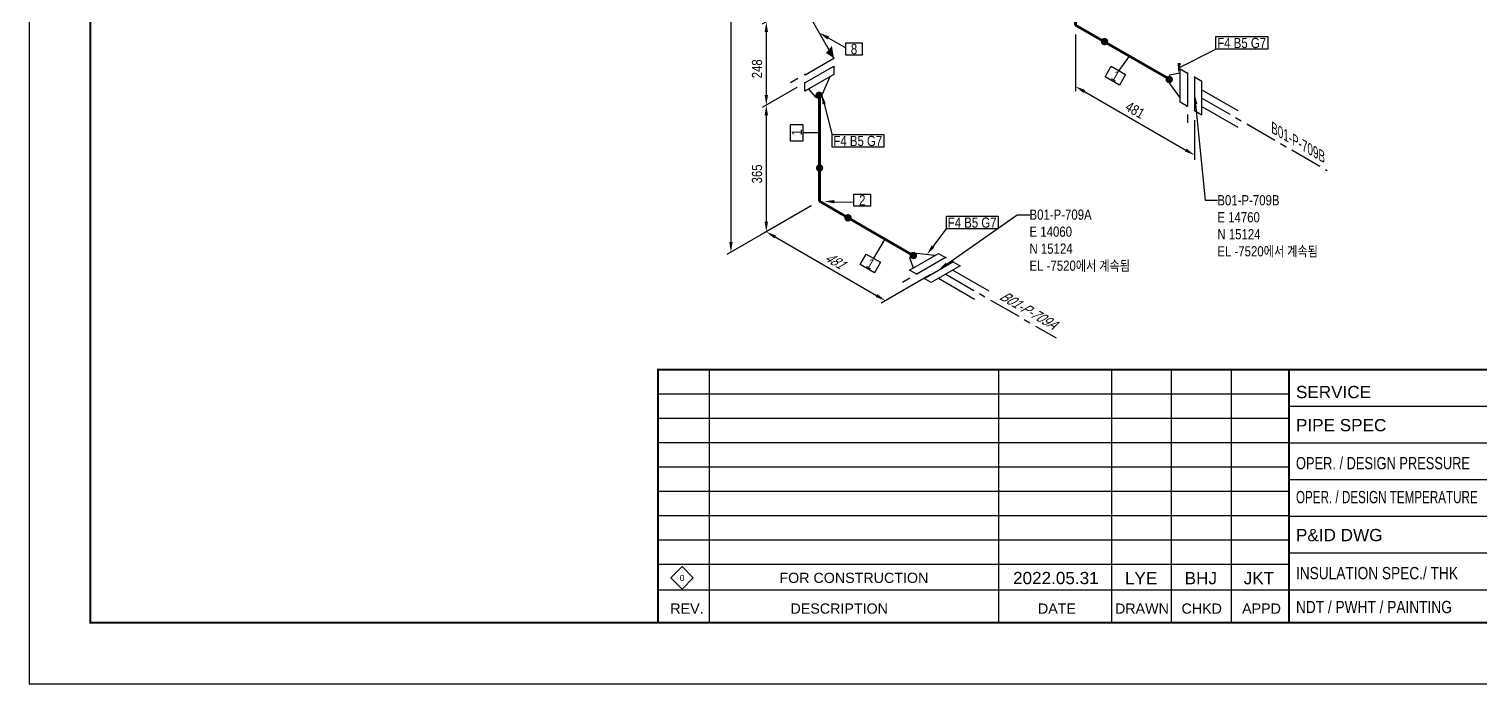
# Model space of a CAD drawing. Header units: millimetres. Extents: x 0 to 594, y 0 to 420.
# Drawn here: x 0 to 355.3, y 0 to 160.4 of the extents above; entities that cross this region are included whole.
import ezdxf
from ezdxf import colors
from ezdxf.entities.mleader import LeaderData, LeaderLine
from ezdxf.enums import TextEntityAlignment as Align
from ezdxf.math import Vec2, Vec3

# ---------------------------------------------------------------- set-up
doc = ezdxf.new("R2010")
doc.units = ezdxf.units.MM
doc.header["$LTSCALE"] = 0.25
doc.linetypes.add('CENTER', pattern=[50.8, 31.75, -6.35, 6.35, -6.35])
doc.linetypes.add('DASHED2', pattern=[9.525, 6.35, -3.175])
for name, color, linetype in [('TITLE', 7, 'Continuous'), ('기기', 6, 'Continuous'), ('밸브', 4, 'Continuous'), ('연속', 7, 'DASHED2'), ('열 추적 선', 7, 'CENTER'), ('용접', 1, 'Continuous'), ('주석', 7, 'Continuous'), ('치수', 1, 'Continuous')]:
    doc.layers.add(name, color=color, linetype=linetype)
doc.layers.add('파이프', color=3, linetype='Continuous', lineweight=70)
doc.styles.add('AdskIsoAnnotation', font='arial.ttf', dxfattribs={"width": 0.8, "height": 1})
doc.styles.add('AdskIsoMetric', font='arial.ttf', dxfattribs={"width": 0.8, "height": 2.5})
doc.styles.add('AdskIsoMetric-30', font='arial.ttf', dxfattribs={"width": 0.8, "height": 2.5})
doc.styles.add('AdskIsoMetric30', font='arial.ttf', dxfattribs={"width": 0.8, "oblique": 30, "height": 2.5})
doc.styles.add('FF1', font='arial.ttf')
doc.styles.add('RomanS', font='arial.ttf')
doc.styles.get("Standard").update_dxf_attribs({"font": 'arial.ttf'})
doc.dimstyles.new('AdskIsoMetric', dxfattribs={"dimtxt": 2.5, "dimasz": 2.5, "dimexe": 1, "dimexo": 2, "dimgap": 0.8, "dimtad": 1, "dimdec": 0, "dimrnd": 1, "dimzin": 0, "dimdsep": 46, "dimtxsty": 'AdskIsoMetric', "dimcen": 0, "dimclrt": 7, "dimadec": 0, "dimazin": 0, "dimtfac": 1, "dimtdec": 0, "dimtmove": 1, "dimatfit": 3, "dimfxl": 0, "dimfrac": 2, "dimtolj": 1, "dimtzin": 0, "dimarcsym": 0})

# ---------------------------------------------------------------- blocks, each defined once
blk = doc.blocks.new('플랜지WN-1-IsoRight')
at = {"color": 0, "linetype": 'ByBlock', "lineweight": -2, "extrusion": (0.707107, 0.408248, -0.57735)}
for p, q in [((0.022, 0.191), (0.11, 0.14)), ((0.022, -0.217), (0.022, 0.191)), ((0.022, 0.14), (-0.11, 0.115)), ((-0.11, 0.115), (-0.11, 0.013)), ((-0.11, 0.013), (0.022, -0.166)), ((0.11, 0.14), (0.11, -0.268)), ((0.11, -0.268), (0.022, -0.217))]:
    blk.add_line(p, q, dxfattribs=at)
blk = doc.blocks.new('개스킷-1-IsoRight')
at = {"color": 0, "linetype": 'ByBlock', "lineweight": -2, "extrusion": (1, 0, 0)}
for p in [(-0.044, 0.23), (0.044, 0.179), (-0.053, -0.174), (0.044, -0.23)]:
    blk.add_point(p, dxfattribs=at)
blk = doc.blocks.new('화살표된 체크 밸브-1-IsoRight')
h = blk.add_hatch(color=256)
h.paths.add_polyline_path([(-0.234, 0), (-0.215, -0.054), (-0.357, 0)], flags=0)
h.paths.add_polyline_path([(-0.252, 0.054), (-0.234, 0), (-0.357, 0)], flags=0)
at = {"color": 0, "extrusion": (0.707107, 0.408248, -0.57735)}
for p, q in [((-0.357, 0.408), (-0.357, 0)), ((-0.357, 0), (0.35, 0)), ((0.35, 0), (0.35, -0.408))]:
    blk.add_line(p, q, dxfattribs=at)
blk = doc.blocks.new('개스킷-2-IsoLeft')
at = {"color": 0, "linetype": 'ByBlock', "lineweight": -2, "extrusion": (0, 0, -1)}
for p in [(0.133, 0.128), (0.221, 0.077), (-0.23, -0.071), (-0.133, -0.128)]:
    blk.add_point(p, dxfattribs=at)
blk = doc.blocks.new('플랜지WN-2-IsoLeft')
at = {"color": 0, "linetype": 'ByBlock', "lineweight": -2, "extrusion": (0, -0.816497, -0.57735)}
for p, q in [((-0.155, -0.115), (0.199, 0.089)), ((-0.066, 0.089), (-0.155, 0.038)), ((-0.155, 0.038), (-0.11, -0.089)), ((0.155, 0.064), (-0.066, 0.089)), ((0.287, 0.038), (-0.066, -0.166)), ((0.199, 0.089), (0.287, 0.038)), ((-0.066, -0.166), (-0.155, -0.115))]:
    blk.add_line(p, q, dxfattribs=at)
blk = doc.blocks.new('*D38')
at = {"layer": 'Defpoints', "color": 0}
for p in [(256.26, 161.36), (285.43, 140.44), (285.43, 129.52)]:
    blk.add_point(p, dxfattribs=at)
at = {"layer": '치수', "color": 0, "lineweight": -2}
for p, q in [((256.26, 159.06), (256.26, 145.21)), ((258.43, 145.11), (283.27, 130.77)), ((285.43, 138.13), (285.43, 128.37))]:
    blk.add_line(p, q, dxfattribs=at)
at = {"layer": '치수', "color": 0}
for points in [[(258.64, 145.48), (258.22, 144.75), (256.26, 146.36)], [(283.48, 131.14), (283.06, 130.41), (285.43, 129.52)]]:
    blk.add_solid(points, dxfattribs=at)
at = {"layer": '치수', "color": 7, "insert": (270.85, 140.56), "char_height": 2.5, "attachment_point": 5, "rotation": 330, "style": 'AdskIsoMetric-30'}
blk.add_mtext('\\A1;481', dxfattribs=at)
blk = doc.blocks.new('개스킷 해치 표식-1-IsoRight')
at = {"linetype": 'ByBlock', "lineweight": -2, "extrusion": (0.707107, 0.408248, -0.57735)}
blk.add_line((0, 0), (0, 0.102), dxfattribs=at)
blk = doc.blocks.new('*D46')
at = {"layer": 'Defpoints', "color": 0}
for p in [(193.54, 118.23), (222.7, 101.39), (209.71, 93.89)]:
    blk.add_point(p, dxfattribs=at)
at = {"layer": '치수', "color": 0, "lineweight": -2}
for p, q in [((191.54, 117.07), (179.55, 110.15)), ((182.71, 109.48), (207.55, 95.14)), ((220.7, 100.23), (208.71, 93.31))]:
    blk.add_line(p, q, dxfattribs=at)
at = {"layer": '치수', "color": 0}
for points in [[(182.92, 109.84), (182.5, 109.12), (180.55, 110.73)], [(207.76, 95.5), (207.34, 94.78), (209.71, 93.89)]]:
    blk.add_solid(points, dxfattribs=at)
at = {"layer": '치수', "color": 7, "insert": (197.18, 103.74), "char_height": 2.5, "attachment_point": 5, "rotation": 330, "style": 'AdskIsoMetric30'}
blk.add_mtext('\\A1;481', dxfattribs=at)
blk = doc.blocks.new('개스킷 해치 표식-2-IsoLeft')
at = {"linetype": 'ByBlock', "lineweight": -2, "extrusion": (0, -0.816497, -0.57735)}
blk.add_line((0, 0), (0.088, 0.051), dxfattribs=at)
blk = doc.blocks.new('*D52')
at = {"layer": 'Defpoints', "color": 0}
for p in [(190, 167.64), (190, 147.22), (180.55, 141.76)]:
    blk.add_point(p, dxfattribs=at)
at = {"layer": '치수', "color": 0, "lineweight": -2}
for p, q in [((188, 166.49), (179.55, 161.6)), ((180.55, 159.68), (180.55, 144.26)), ((188, 146.06), (179.55, 141.18))]:
    blk.add_line(p, q, dxfattribs=at)
at = {"layer": '치수', "color": 0}
for points in [[(180.13, 159.68), (180.96, 159.68), (180.55, 162.18)], [(180.13, 144.26), (180.96, 144.26), (180.55, 141.76)]]:
    blk.add_solid(points, dxfattribs=at)
at = {"layer": '치수', "color": 7, "insert": (178.28, 150.66), "char_height": 2.5, "attachment_point": 5, "rotation": 90, "style": 'AdskIsoMetric-30'}
blk.add_mtext('\\A1;248', dxfattribs=at)
blk = doc.blocks.new('*D53')
at = {"layer": 'Defpoints', "color": 0}
for p in [(190, 147.22), (193.54, 118.23), (180.55, 110.73)]:
    blk.add_point(p, dxfattribs=at)
at = {"layer": '치수', "color": 0, "lineweight": -2}
for p, q in [((188, 146.06), (179.55, 141.18)), ((180.55, 139.26), (180.55, 113.23)), ((191.54, 117.07), (179.55, 110.15))]:
    blk.add_line(p, q, dxfattribs=at)
at = {"layer": '치수', "color": 0}
for points in [[(180.13, 139.26), (180.96, 139.26), (180.55, 141.76)], [(180.13, 113.23), (180.96, 113.23), (180.55, 110.73)]]:
    blk.add_solid(points, dxfattribs=at)
at = {"layer": '치수', "color": 7, "insert": (178.28, 124.93), "char_height": 2.5, "attachment_point": 5, "rotation": 90, "style": 'AdskIsoMetric-30'}
blk.add_mtext('\\A1;365', dxfattribs=at)
blk = doc.blocks.new('*D54')
at = {"layer": 'Defpoints', "color": 0}
for p in [(193.54, 249.09), (193.54, 118.23), (171.88, 105.73)]:
    blk.add_point(p, dxfattribs=at)
at = {"layer": '치수', "color": 0, "lineweight": -2}
for p, q in [((191.54, 247.94), (170.88, 236.02)), ((171.88, 234.09), (171.88, 108.23)), ((191.54, 117.07), (170.88, 105.15))]:
    blk.add_line(p, q, dxfattribs=at)
at = {"layer": '치수', "color": 0}
for points in [[(171.47, 234.09), (172.3, 234.09), (171.88, 236.59)], [(171.47, 108.23), (172.3, 108.23), (171.88, 105.73)]]:
    blk.add_solid(points, dxfattribs=at)
at = {"layer": '치수', "color": 7, "insert": (169.62, 169.85), "char_height": 2.5, "attachment_point": 5, "rotation": 90, "style": 'AdskIsoMetric-30'}
blk.add_mtext('\\A1;1219', dxfattribs=at)
blk = doc.blocks.new('엘보우-1-Iso2DSkew180')
at = {"color": 0, "linetype": 'ByBlock', "lineweight": -2, "extrusion": (-0.707107, -0.408248, 0.57735)}
for p, q in [((0, 8.16), (0, 0)), ((0, 0), (7.07, -4.08)), ((0, 0), (0, 0))]:
    blk.add_line(p, q, dxfattribs=at)
blk = doc.blocks.new('엘보우-2-Iso2DSkew180')
at = {"color": 0, "linetype": 'ByBlock', "lineweight": -2, "extrusion": (-0.707107, -0.408248, 0.57735)}
for p, q in [((0, 8.16), (0, 0)), ((0, 0), (7.07, -4.08)), ((0, 0), (0, 0))]:
    blk.add_line(p, q, dxfattribs=at)
blk = doc.blocks.new('Buttweld')
at = {"lineweight": -2}
blk.add_hatch(color=0, dxfattribs=at).paths.add_polyline_path([(0.044, -0.003), (0.043, 0.005), (0.041, 0.013), (0.038, 0.02), (0.033, 0.026), (0.028, 0.032), (0.021, 0.037), (0.014, 0.04), (0.007, 0.042), (-0.001, 0.043), (-0.009, 0.042), (-0.017, 0.04), (-0.024, 0.037), (-0.03, 0.032), (-0.036, 0.026), (-0.04, 0.02), (-0.044, 0.013), (-0.046, 0.005), (-0.047, -0.003), (-0.046, -0.01), (-0.044, -0.018), (-0.04, -0.025), (-0.036, -0.032), (-0.03, -0.037), (-0.024, -0.042), (-0.017, -0.045), (-0.009, -0.047), (-0.001, -0.048), (0.007, -0.047), (0.014, -0.045), (0.021, -0.042), (0.028, -0.037), (0.033, -0.032), (0.038, -0.025), (0.041, -0.018), (0.043, -0.01)], is_closed=False, flags=0)
blk = doc.blocks.new('AnnoRect')
at = {"color": 0, "linetype": 'ByBlock', "lineweight": -2}
blk.add_wipeout([(-0.81, -0.6), (-0.81, 0.6), (0.81, 0.6), (0.81, -0.6)], dxfattribs=at)
blk.add_lwpolyline([(-0.81, -0.6), (-0.81, 0.6), (0.81, 0.6), (0.81, -0.6)], close=True, dxfattribs=at)
at = {"color": 0, "linetype": 'ByBlock', "lineweight": -2, "style": 'AdskIsoAnnotation', "width": 0.8}
blk.add_attdef('XX', text='', height=1, dxfattribs=at).set_placement((0, 0), align=Align.MIDDLE_CENTER)
blk = doc.blocks.new('끝 장비-1-IsoLeft')
at = {"color": 0, "linetype": 'ByBlock', "lineweight": -2, "extrusion": (0, 0.816497, 0.57735)}
for p, q in [((0, 0.102), (-0.442, 0.357)), ((-0.177, 0), (-0.619, 0.255)), ((-0.265, -0.051), (0.088, 0.153)), ((0.177, 0.102), (-0.177, -0.102)), ((0.088, 0.153), (0.177, 0.102)), ((-0.177, -0.102), (-0.265, -0.051))]:
    blk.add_line(p, q, dxfattribs=at)
blk = doc.blocks.new('끝 장비-1-IsoRight')
at = {"color": 0, "linetype": 'ByBlock', "lineweight": -2, "extrusion": (0.707107, 0.408248, -0.57735)}
for p, q in [((-0.088, 0.153), (-0.53, 0.408)), ((-0.088, -0.051), (-0.53, 0.204)), ((0, 0.204), (-0.088, 0.255)), ((-0.088, 0.255), (-0.088, -0.153)), ((0, -0.204), (0, 0.204)), ((-0.088, -0.153), (0, -0.204))]:
    blk.add_line(p, q, dxfattribs=at)

msp = doc.modelspace()

# ---------------------------------------------------------------- linework, layer by layer
at = {"linetype": 'ByBlock', "lineweight": -2}
for p, q in [((166.559, 77), (166.559, 15.069)), ((237.417, 77), (237.417, 15.069)), ((265.082, 77), (265.082, 15.069)), ((279.721, 77), (279.721, 15.069)), ((294.361, 77), (294.361, 15.069))]:
    msp.add_line(p, q, dxfattribs=at)
for p, q in [((308.576, 71), (154, 71)), ((415, 68), (308.576, 68)), ((308.576, 65), (154, 65)), ((308.576, 59.076), (154, 59.076)), ((415, 59), (308.576, 59)), ((308.576, 53.076), (154, 53.076)), ((415, 50), (308.576, 50)), ((308.576, 47.152), (154, 47.152)), ((308.576, 41.152), (154, 41.152)), ((415, 41), (308.576, 41)), ((308.576, 35.228), (154, 35.228)), ((415, 32), (308.576, 32)), ((308.576, 29.228), (154, 29.228)), ((308.576, 23), (154, 23)), ((415, 23), (308.576, 23))]:
    msp.add_line(p, q)
at = {"linetype": 'ByBlock', "lineweight": -2, "const_width": 0.5}
for points in [[(415, 77), (154, 77), (154, 15)], [(308.576, 77), (308.576, 15.133)]]:
    msp.add_lwpolyline(points, dxfattribs=at)
at = {"layer": 'TITLE', "color": 7, "linetype": 'Continuous'}
msp.add_lwpolyline([(159.903, 23.261), (162.64, 25.999), (159.903, 28.737), (157.165, 25.999)], close=True, dxfattribs=at)
at = {"layer": '열 추적 선', "color": 1}
for p, q in [((287.201, 143.504), (317.895, 125.782)), ((224.471, 100.367), (251.528, 84.746))]:
    msp.add_line(p, q, dxfattribs=at)
at = {"layer": '파이프'}
for points in [[(263.336, 157.282), (279.246, 148.096)], [(193.535, 144.155), (193.535, 126.393)], [(200.607, 114.146), (216.516, 104.96)]]:
    msp.add_lwpolyline(points, dxfattribs=at)

# ---------------------------------------------------------------- block references
at = {"layer": '밸브', "xscale": 20, "yscale": 20, "zscale": 20}
for name, p, rotation in [('화살표된 체크 밸브-1-IsoRight', (193.535, 159.47), 120.0000000000677), ('개스킷-1-IsoRight', (193.535, 150.279), 120.0000000001083), ('플랜지WN-1-IsoRight', (193.535, 146.707), 120.0000000000722)]:
    msp.add_blockref(name, p, dxfattribs=dict(at, rotation=rotation))
for name, p in [('플랜지WN-1-IsoRight', (281.456, 146.821)), ('개스킷-1-IsoRight', (284.549, 145.035)), ('플랜지WN-2-IsoLeft', (218.726, 103.684)), ('개스킷-2-IsoLeft', (221.82, 101.898))]:
    msp.add_blockref(name, p, dxfattribs=at)
at = {"layer": '연속'}
for name, p, xscale, yscale, zscale, rotation in [('끝 장비-1-IsoLeft', (285.433, 144.524), -19.99999999999999, 19.99999999999999, 19.99999999999999, 299.9999999999868), ('끝 장비-1-IsoRight', (222.704, 101.388), -20, 20, 20, 299.9999999998011)]:
    msp.add_blockref(name, p, dxfattribs=dict(at, xscale=xscale, yscale=yscale, zscale=zscale, rotation=rotation))
at = {"layer": '용접', "xscale": 20, "yscale": 20, "zscale": 20}
for p, rotation in [((263.336, 157.282), 180), ((193.535, 144.155), 270.0000000001974), ((193.535, 126.393), 90.00000000035189), ((200.607, 114.146), 270.0000000002282), ((216.516, 104.96), 90.00000000024293)]:
    msp.add_blockref('Buttweld', p, dxfattribs=dict(at, rotation=rotation))
msp.add_blockref('Buttweld', (279.246, 148.096), dxfattribs=at)
at = {"layer": '치수', "xscale": 20, "yscale": 20, "zscale": 20}
for name, p, rotation in [('개스킷 해치 표식-1-IsoRight', (188.268, 148.258), 120.000000000073), ('개스킷 해치 표식-1-IsoRight', (283.665, 139.462), 179.9999999999584), ('개스킷 해치 표식-2-IsoLeft', (215.668, 99.367), 179.9999999998338)]:
    msp.add_blockref(name, p, dxfattribs=dict(at, rotation=rotation))
at = {"layer": '파이프'}
for name, p in [('엘보우-2-Iso2DSkew180', (256.265, 161.364)), ('엘보우-1-Iso2DSkew180', (193.535, 118.228))]:
    msp.add_blockref(name, p, dxfattribs=at)

# ---------------------------------------------------------------- texts
at = {"color": 7, "linetype": 'ByBlock', "lineweight": -2, "style": 'RomanS'}
for s, p in [('SERVICE', (310.25, 70.006)), ('PIPE SPEC', (310.25, 61.898)), ('P&ID DWG ', (310.25, 34.973))]:
    msp.add_text(s, height=3, dxfattribs=at).set_placement(p)
for s, width, p in [('OPER. / DESIGN PRESSURE', 0.75, (310.25, 52.589)), ('OPER. / DESIGN TEMPERATURE', 0.68, (310.25, 44.281)), ('INSULATION SPEC./ THK', 0.8, (310.25, 25.664)), ('NDT / PWHT / PAINTING', 0.8, (310.25, 17.356))]:
    msp.add_text(s, height=3, dxfattribs=dict(at, width=width)).set_placement(p)
at = {"color": 7, "style": 'AdskIsoMetric'}
msp.add_text('FOR CONSTRUCTION', height=2.5, dxfattribs=at).set_placement((201.988, 26), align=Align.MIDDLE_CENTER)
at = {"color": 7, "linetype": 'ByBlock', "lineweight": -2, "style": 'RomanS'}
for s, p in [('REV.', (161.116, 17.225)), ('DESCRIPTION', (198.401, 17.225)), ('DATE', (251.719, 17.225)), ('DRAWN', (272.53, 17.225)), ('CHKD', (287.17, 17.225)), ('APPD', (301.809, 17.225))]:
    msp.add_text(s, height=2.5, dxfattribs=at).set_placement(p, align=Align.CENTER)
at = {"color": 7}
for tag, p in [('2022.05.31', (251.451, 24.452)), ('LYE', (272.32, 24.424)), ('BHJ', (286.959, 24.424)), ('JKT', (301.175, 24.424))]:
    msp.add_attdef(tag, text='', height=3, dxfattribs=at).set_placement(p, align=Align.CENTER)
at = {"layer": 'TITLE', "color": 7, "linetype": 'Continuous', "style": 'FF1'}
msp.add_text('0', height=1.495, dxfattribs=at).set_placement((159.354, 25.222))
at = {"layer": '기기', "style": 'AdskIsoMetric-30', "oblique": 330, "width": 0.8}
msp.add_text('B01-P-709B', height=2.5, rotation=330, dxfattribs=at).set_placement((304.18, 135.051))
at = {"layer": '기기', "insert": (244.613, 91.629), "char_height": 2.5, "attachment_point": 5, "rotation": 330, "style": 'AdskIsoMetric30'}
msp.add_mtext('\\A1;B01-P-709A', dxfattribs=at)
at = {"layer": '주석', "char_height": 2.5, "attachment_point": 7, "style": 'AdskIsoAnnotation'}
for s, insert in [('\\PB01-P-709B\\PE 14760\\PN 15124\\PEL -7520{\\fGulim|b0|i0|c129|p50;에서 계속됨}', (291, 104.462)), ('\\PB01-P-709A\\PE 14060\\PN 15124\\PEL -7520{\\fGulim|b0|i0|c129|p50;에서 계속됨}', (245, 100.932))]:
    msp.add_mtext(s, dxfattribs=dict(at, insert=insert))

# ---------------------------------------------------------------- dimensions: what is measured, and where the dimension line sits
at = {"layer": '치수'}
for base, p1, p2, angle, text, override, picture, middle in [((171.885, 105.728), (193.535, 249.092), (193.535, 118.228), 270, '1219', {"dimtad": 0, "dimlfac": 9.31639, "dimtxsty": 'AdskIsoMetric-30', "dimse1": 0, "dimse2": 0, "dimsd1": 0, "dimsd2": 0, "dimtmove": 1}, '*D54', (169.619, 169.852)), ((180.545, 141.758), (190, 167.64), (190, 147.217), 270, '248', {"dimtad": 0, "dimlfac": 12.125977, "dimtxsty": 'AdskIsoMetric-30', "dimse1": 0, "dimse2": 0, "dimsd1": 0, "dimsd2": 0, "dimtmove": 1}, '*D52', (178.278, 150.661)), ((285.433, 129.524), (256.265, 161.364), (285.433, 140.442), 330, '481', {"dimtad": 0, "dimlfac": 13.476169, "dimtxsty": 'AdskIsoMetric-30', "dimse1": 0, "dimse2": 0, "dimsd1": 0, "dimsd2": 0, "dimtmove": 1}, '*D38', (270.849, 140.562)), ((180.545, 110.728), (190, 147.217), (193.535, 118.228), 270, '365', {"dimtad": 0, "dimlfac": 12.58257, "dimtxsty": 'AdskIsoMetric-30', "dimse1": 0, "dimse2": 0, "dimsd1": 0, "dimsd2": 0, "dimtmove": 1}, '*D53', (178.279, 124.935)), ((209.713, 93.888), (193.535, 118.228), (222.704, 101.388), 330, '481', {"dimtad": 0, "dimlfac": 14.292905, "dimtxsty": 'AdskIsoMetric30', "dimse1": 0, "dimse2": 0, "dimsd1": 0, "dimsd2": 0, "dimtmove": 1}, '*D46', (197.176, 103.744))]:
    dim = msp.add_linear_dim(base=base, p1=p1, p2=p2, angle=angle, text=text, dimstyle='AdskIsoMetric', override=override, dxfattribs=at)
    dim.commit()
    dim.dimension.update_dxf_attribs({"geometry": picture, "text_midpoint": middle, "dimtype": 160})

# ---------------------------------------------------------------- leaders
at = {"layer": '주석'}
ml = msp.add_multileader_mtext('Standard', dxfattribs=at)
ml.set_content('')
ml.set_leader_properties()
ml.build(insert=Vec2(0, 0))
ml.multileader.update_dxf_attribs({"dogleg_length": 0, "arrow_head_size": 2.5})
ctx = ml.context
ctx.base_point, ctx.arrow_head_size = Vec3(200, 155.8), 2.5
notes = []
notes.append((ctx, [(0, (1, 1, 0), (200, 155.8), (-1, 0), 0, [(0, [(193.535, 159.47)], 0, [])])]))
ctx.mtext, ml.multileader.dxf.content_type = None, 0
ml = msp.add_multileader_mtext('Standard', dxfattribs=at)
ml.set_content('')
ml.set_leader_properties()
ml.build(insert=Vec2(0, 0))
ml.multileader.update_dxf_attribs({"dogleg_length": 0, "arrow_head_size": 0})
ctx = ml.context
ctx.base_point, ctx.arrow_head_size = Vec3(266.883, 150.222), 0
notes.append((ctx, [(0, (1, 1, 0), (266.883, 150.222), (-1, 0), 0, [(0, [(269.438, 153.759)], 0, [])])]))
ctx.mtext, ml.multileader.dxf.content_type = None, 0
ml = msp.add_multileader_mtext('Standard', dxfattribs=at)
ml.set_content('')
ml.set_leader_properties()
ml.build(insert=Vec2(0, 0))
ml.multileader.update_dxf_attribs({"dogleg_length": 0, "arrow_head_size": 2.5})
ctx = ml.context
ctx.base_point, ctx.arrow_head_size = Vec3(290.649, 155.449), 2.5
notes.append((ctx, [(0, (1, 1, 0), (290.649, 155.449), (-1, 0), 0, [(0, [(281.456, 149.542), (281.574, 150.898)], 0, [])])]))
ctx.mtext, ml.multileader.dxf.content_type = None, 0
ml = msp.add_multileader_mtext('Standard', dxfattribs=at)
ml.set_content('')
ml.set_leader_properties()
ml.build(insert=Vec2(0, 0))
ml.multileader.update_dxf_attribs({"dogleg_length": 0, "arrow_head_size": 2.5})
ctx = ml.context
ctx.base_point, ctx.arrow_head_size = Vec3(196.649, 134.449), 2.5
notes.append((ctx, [(0, (1, 1, 0), (196.649, 134.449), (-1, 0), 0, [(0, [(194.101, 144.482)], 0, [])])]))
ctx.mtext, ml.multileader.dxf.content_type = None, 0
ml = msp.add_multileader_mtext('Standard', dxfattribs=at)
ml.set_content('')
ml.set_leader_properties()
ml.build(insert=Vec2(0, 0))
ml.multileader.update_dxf_attribs({"dogleg_length": 3.062, "arrow_head_size": 2.5})
ctx = ml.context
ctx.base_point, ctx.arrow_head_size = Vec3(291.062, 118.523), 2.5
notes.append((ctx, [(0, (1, 1, 0), (288, 118.523), (1, 0), 3.062, [(0, [(285.433, 144.524)], 0, [])])]))
ctx.mtext, ml.multileader.dxf.content_type = None, 0
ml = msp.add_multileader_mtext('Standard', dxfattribs=at)
ml.set_content('')
ml.set_leader_properties()
ml.build(insert=Vec2(0, 0))
ml.multileader.update_dxf_attribs({"dogleg_length": 0, "arrow_head_size": 0})
ctx = ml.context
ctx.base_point, ctx.arrow_head_size = Vec3(189.5, 135), 0
notes.append((ctx, [(0, (1, 1, 0), (189.5, 135), (-1, 0), 0, [(0, [(193.535, 135)], 0, [])])]))
ctx.mtext, ml.multileader.dxf.content_type = None, 0
ml = msp.add_multileader_mtext('Standard', dxfattribs=at)
ml.set_content('')
ml.set_leader_properties()
ml.build(insert=Vec2(0, 0))
ml.multileader.update_dxf_attribs({"dogleg_length": 0, "arrow_head_size": 2.5})
ctx = ml.context
ctx.base_point, ctx.arrow_head_size = Vec3(202, 118), 2.5
notes.append((ctx, [(0, (1, 1, 0), (202, 118), (-1, 0), 0, [(0, [(194.733, 118.196)], 0, [])])]))
ctx.mtext, ml.multileader.dxf.content_type = None, 0
ml = msp.add_multileader_mtext('Standard', dxfattribs=at)
ml.set_content('')
ml.set_leader_properties()
ml.build(insert=Vec2(0, 0))
ml.multileader.update_dxf_attribs({"dogleg_length": 3.062, "arrow_head_size": 2.5})
ctx = ml.context
ctx.base_point, ctx.arrow_head_size = Vec3(245.062, 114.916), 2.5
notes.append((ctx, [(0, (1, 1, 0), (242, 114.916), (1, 0), 3.062, [(0, [(222.704, 101.388)], 0, [])])]))
ctx.mtext, ml.multileader.dxf.content_type = None, 0
ml = msp.add_multileader_mtext('Standard', dxfattribs=at)
ml.set_content('')
ml.set_leader_properties()
ml.build(insert=Vec2(0, 0))
ml.multileader.update_dxf_attribs({"dogleg_length": 0, "arrow_head_size": 2.5})
ctx = ml.context
ctx.base_point, ctx.arrow_head_size = Vec3(224.649, 111.449), 2.5
notes.append((ctx, [(0, (1, 1, 0), (224.649, 111.449), (-1, 0), 0, [(0, [(219.871, 105.185)], 0, [])])]))
ctx.mtext, ml.multileader.dxf.content_type = None, 0
ml = msp.add_multileader_mtext('Standard', dxfattribs=at)
ml.set_content('')
ml.set_leader_properties()
ml.build(insert=Vec2(0, 0))
ml.multileader.update_dxf_attribs({"dogleg_length": 0, "arrow_head_size": 0})
ctx = ml.context
ctx.base_point, ctx.arrow_head_size = Vec3(206.768, 104.288), 0
notes.append((ctx, [(0, (1, 1, 0), (206.768, 104.288), (-1, 0), 0, [(0, [(209.563, 108.975)], 0, [])])]))
ctx.mtext, ml.multileader.dxf.content_type = None, 0
for ctx, leaders in notes:
    for number, flags, end, landing, length, lines in leaders:
        leader = LeaderData()
        leader.index, (leader.has_last_leader_line, leader.has_dogleg_vector, leader.attachment_direction) = number, flags
        leader.last_leader_point, leader.dogleg_vector, leader.dogleg_length = Vec3(end), Vec3(landing), length
        for number, points, colour, breaks in lines:
            line = LeaderLine()
            line.index, line.vertices, line.color, line.breaks = number, Vec3.list(points), colors.encode_raw_color(colour), breaks
            leader.lines.append(line)
        ctx.leaders.append(leader)

# ---------------------------------------------------------------- next in the draw order: block references
ref = msp.add_blockref('AnnoRect', (202.024, 155.5), dxfattribs=dict(at, xscale=2.5, yscale=2.5, zscale=2.5))
ref.add_attrib('XX_001', '8', (201.252, 154.266), dxfattribs={"layer": '0', "color": 0, "linetype": 'ByBlock', "lineweight": -2, "height": 2.5, "style": 'AdskIsoAnnotation', "width": 0.8})
ref = msp.add_blockref('AnnoRect', (297, 157), dxfattribs=dict(at, xscale=7.845018450184504, yscale=2.585266030013643, zscale=2.5))
ref.add_attrib('XX_001', 'F4 B5 G7', (290.97, 155.75), dxfattribs={"layer": '0', "color": 0, "linetype": 'ByBlock', "lineweight": -2, "height": 2.5, "style": 'AdskIsoAnnotation', "width": 0.8})
ref = msp.add_blockref('AnnoRect', (266, 149), dxfattribs=dict(at, xscale=2.5, yscale=2.5, zscale=2.5, rotation=329.9999999999202))
ref.add_attrib('XX_001', '1', (264.79, 148.249), dxfattribs={"layer": '0', "color": 0, "linetype": 'ByBlock', "lineweight": -2, "height": 2.5, "rotation": 330, "style": 'AdskIsoAnnotation', "width": 0.8})
ref = msp.add_blockref('AnnoRect', (188, 135), dxfattribs=dict(at, xscale=2.5, yscale=2.5, zscale=2.5, rotation=90.00000000007098))
ref.add_attrib('XX_001', '1', (189.255, 134.327), dxfattribs={"layer": '0', "color": 0, "linetype": 'ByBlock', "lineweight": -2, "height": 2.5, "rotation": 90, "style": 'AdskIsoAnnotation', "width": 0.8})
ref = msp.add_blockref('AnnoRect', (203, 133), dxfattribs=dict(at, xscale=7.845018450184504, yscale=2.585266030013643, zscale=2.5))
ref.add_attrib('XX_001', 'F4 B5 G7', (196.97, 131.75), dxfattribs={"layer": '0', "color": 0, "linetype": 'ByBlock', "lineweight": -2, "height": 2.5, "style": 'AdskIsoAnnotation', "width": 0.8})
ref = msp.add_blockref('AnnoRect', (204.024, 118.5), dxfattribs=dict(at, xscale=2.5, yscale=2.5, zscale=2.5))
ref.add_attrib('XX_001', '2', (203.28, 117.245), dxfattribs={"layer": '0', "color": 0, "linetype": 'ByBlock', "lineweight": -2, "height": 2.5, "style": 'AdskIsoAnnotation', "width": 0.8})
ref = msp.add_blockref('AnnoRect', (231, 113), dxfattribs=dict(at, xscale=7.845018450184504, yscale=2.585266030013643, zscale=2.5))
ref.add_attrib('XX_001', 'F4 B5 G7', (224.97, 111.75), dxfattribs={"layer": '0', "color": 0, "linetype": 'ByBlock', "lineweight": -2, "height": 2.5, "style": 'AdskIsoAnnotation', "width": 0.8})
ref = msp.add_blockref('AnnoRect', (206, 103), dxfattribs=dict(at, xscale=2.500000000000001, yscale=2.500000000000001, zscale=2.500000000000001, rotation=329.9999999998365))
ref.add_attrib('XX_001', '1', (204.79, 102.249), dxfattribs={"layer": '0', "color": 0, "linetype": 'ByBlock', "lineweight": -2, "height": 2.5, "rotation": 330, "style": 'AdskIsoAnnotation', "width": 0.8})

# ---------------------------------------------------------------- next in the draw order: linework, layer by layer
msp.add_lwpolyline([(0, 0), (594, 0), (594, 420), (0, 420)], close=True)
at = {"const_width": 0.5}
msp.add_lwpolyline([(15, 15), (579, 15), (579, 405), (15, 405)], close=True, dxfattribs=at)

doc.saveas('drawing.dxf')
